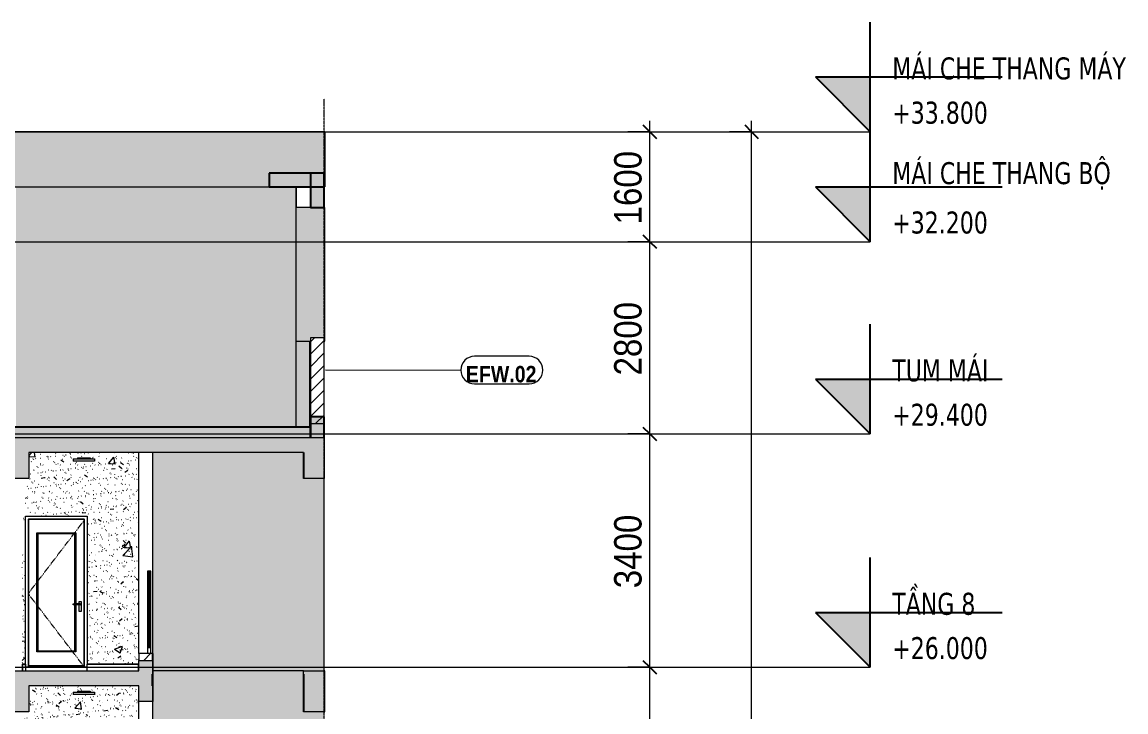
# Model space of a CAD drawing. Header units: millimetres. Extents: x 25061 to 259291, y -8723 to 35400.
# Drawn here: x 243210 to 259291, y 25350 to 35400 of the extents above; entities that cross this region are included whole.
import ezdxf

# ---------------------------------------------------------------- set-up
doc = ezdxf.new("R2010")
doc.units = ezdxf.units.MM
for name, pattern in [('Centre', [31.75, 6.35, -4.7625, 15.875, -4.7625]), ('Dash', [6.35, 3.175, -3.175]), ('Grid Line', [22.225, 12.7, -3.175, 3.175, -3.175])]:
    doc.linetypes.add(name, pattern=pattern)
for name, color, linetype, lineweight in [('0-2', 50, 'Continuous', 5), ('A-ANNO-DIMS', 211, 'Continuous', 9), ('A-ANNO-DIMS-160', 211, 'Continuous', 9), ('A-DETL-GENF-2', 7, 'Continuous', 9), ('A-DETL-GENF-HDLN-1', 7, 'Dash', 9), ('A-DETL-THIN', 151, 'Continuous', 9), ('A-DOOR', 31, 'Continuous', 9), ('A-DOOR-1', 7, 'Continuous', 9), ('A-FLOR-1', 10, 'Continuous', 25), ('A-FLOR-3', 192, 'Continuous', 25), ('A-FLOR-HRAL-1', 253, 'Continuous', 9), ('A-FLOR-LEVL', 51, 'Continuous', 9), ('A-FLOR-LEVL-1', 51, 'Continuous', 25), ('A-FLOR-LEVL-2', 51, 'Centre', 9), ('A-FLOR-PATT-1', 7, 'Continuous', 9), ('A-FLOR-PATT-3', 8, 'Continuous', 9), ('A-WALL', 113, 'Continuous', 9), ('A-WALL-1', 113, 'Continuous', 18), ('A-WALL-2', 250, 'Continuous', 18), ('A-WALL-3', 7, 'Continuous', 9), ('A-WALL-IDEN', 211, 'Continuous', 9), ('A-WALL-PATT-2', 9, 'Continuous', 9), ('A-WALL-PATT-3', 111, 'Continuous', 5), ('A-WALL-PATT-4', 111, 'Continuous', 9), ('E-LITE-EQPM', 33, 'Continuous', 9), ('E-LITE-EQPM-1', 7, 'Continuous', 9), ('I-WALL', 2, 'Continuous', 9), ('I-WALL-2', 7, 'Continuous', 9), ('I-WALL-3', 2, 'Continuous', 18), ('S-BEAM-1', 12, 'Continuous', 5), ('S-BEAM-2', 10, 'Continuous', 25), ('S-COLS-1', 7, 'Continuous', 9), ('S-GRID-1', 1, 'Grid Line', 9)]:
    doc.layers.add(name, color=color, linetype=linetype, lineweight=lineweight)
doc.styles.add('Arial_B', font='arialbd.ttf', dxfattribs={"width": 0.85, "height": 240})
doc.styles.add('Tahoma_B', font='tahomabd.ttf', dxfattribs={"width": 0.85, "height": 320})
doc.styles.add('UTM Avo', font='', dxfattribs={"width": 0.9, "height": 400})
doc.styles.get('UTM Avo').set_extended_font_data('UTM Avo')
doc.dimstyles.new('1_Dim_chi_tiet_2_5', dxfattribs={"dimscale": 304.8, "dimtxt": 399.720379, "dimasz": 0.629921, "dimexe": 0.524934, "dimexo": 0.0625, "dimgap": 0.052493, "dimtad": 1, "dimdec": 0, "dimrnd": 5, "dimzin": 0, "dimdsep": 46, "dimtxsty": 'UTM Avo', "dimblk1": 'OBLIQUE', "dimblk2": 'OBLIQUE', "dimsah": 1, "dimcen": 0.09, "dimdle": 0.524934, "dimazin": 0, "dimtfac": 1, "dimtdec": 4, "dimtix": 1, "dimtmove": 0, "dimatfit": 3, "dimfxl": 1.049869, "dimfxlon": 1, "dimtvp": 1, "dimtolj": 1, "dimtzin": 0, "dimarcsym": 2})
pattern_1 = [(50, (-80880.3, 14125), (1165.978, -102.01), [121.92, -1341.12]), (355, (-80880.3, 14125), (-225.554, 1222.763), [97.536, -1072.896]), (100.451, (-80783.1, 14116.5), (940.433, 1120.746), [103.616, -1139.776]), (46.184, (-80880.3, 14450.1), (1734.906, -269.074), [182.88, -2011.68]), (96.636, (-80735.7, 14427.7), (1519.377, 1583.536), [155.424, -1709.665]), (351.184, (-80880.3, 14450.1), (1519.39, 1583.52), [146.304, -1609.344]), (21, (-80717.7, 14368.8), (970.332, -654.498), [121.92, -1341.12]), (326, (-80717.7, 14368.8), (395.533, 1178.804), [97.536, -1072.896]), (71.451, (-80636.9, 14314.3), (1365.87, 524.296), [103.616, -1139.776]), (37.5, (-80880.3, 14125), (19.767, 541.1527), [53.645, -1006.246, 53.645, -1035.507, -1076.96]), (37.5, (-80880.3, 14125), (19.767, 541.1527), [-2149.043, 53.645, -1023.315]), (7.5, (-80880.3, 14125), (427.646, 641.156), [53.645, -567.334, 53.645, -981.862, -410.464]), (7.5, (-80880.3, 14125), (427.646, 641.156), [-1656.486, 53.645, -356.819]), (327.5, (-81242.8, 14125), (867.782, -36.665), [53.645, -352.755, 53.645, -1214.323, -1682.496]), (327.5, (-81242.8, 14125), (867.782, -36.665), [-1674.368, 53.645, -1628.851]), (317.5, (-81405.4, 14125), (948.028, 162.731), [53.645, -474.675, 53.645, -788.416, -1194.816]), (317.5, (-81405.4, 14125), (948.028, 162.731), [-1370.38, 53.645, -1141.17])]
pattern_2 = [(37.5, (-80880.3, 14125), (-5.1206, 156.61216), [5.364, -118.181, 5.364, -132.812, -132.08]), (37.5, (-80880.3, 14125), (-5.1206, 156.61216), [-261.722, 5.364, -126.716]), (7.5, (-80880.3, 14125), (143.847, 229.3842), [5.364, -61.285, 5.364, -105.989, -42.672]), (7.5, (-80880.3, 14125), (143.847, 229.3842), [-178.003, 5.364, -37.308]), (327.5, (-80980.28, 14125), (253.11758, 0.46008), [5.364, -35.276, 5.364, -140.94, -191.008]), (327.5, (-80980.28, 14125), (253.11758, 0.46008), [-186.944, 5.364, -185.644]), (317.5, (-80980.28, 14125), (244.3381, 71.3376), [5.364, -14.956, 5.364, -90.546, -109.728]), (317.5, (-80980.28, 14125), (244.3381, 71.3376), [-116.23, 5.364, -104.364])]

# ---------------------------------------------------------------- blocks, each defined once
blk = doc.blocks.new('NCV_TKTC_KET CAU_rvt-2-TKCS_MẶT CẮT 2')
at = {"layer": 'A-FLOR-PATT-1'}
h = blk.add_hatch(color=256, dxfattribs=at)
h.paths.add_polyline_path([(-34451, 33000), (-33651, 33000), (-33651, 33200), (-34451, 33200)])
h.paths.add_polyline_path([(-126451, 33000), (-126451, 33200), (-127251, 33200), (-127251, 33000)])
at = {"layer": 'S-BEAM-1'}
for points in [[(-33851, 32700), (-33651, 32700), (-33651, 33200), (-33851, 33200)], [(-33653, 29350), (-33653, 29650), (-33853, 29650), (-33853, 29350), (-33765, 29350)], [(-33953, 25350), (-33952, 25350), (-33953, 25900)]]:
    blk.add_hatch(color=256, dxfattribs=at).paths.add_polyline_path(points)
at = {"layer": 'A-FLOR-1'}
for p, q in [((-33651, 33200), (-34451, 33200)), ((-34451, 33200), (-34451, 33000)), ((-33651, 33000), (-33651, 33200)), ((-34451, 33000), (-33651, 33000)), ((-36152, 25730), (-36152, 25900))]:
    blk.add_line(p, q, dxfattribs=at)
at = {"layer": 'S-BEAM-2'}
for p, q in [((-33651, 33200), (-33851, 33200)), ((-33851, 33200), (-33851, 32700)), ((-33651, 32700), (-33651, 33200)), ((-33851, 32700), (-33651, 32700)), ((-33653, 29650), (-33853, 29650)), ((-33853, 29650), (-33853, 29350)), ((-33653, 29350), (-33653, 29650)), ((-33953, 29130), (-33953, 28750)), ((-33953, 25900), (-33953, 25350))]:
    blk.add_line(p, q, dxfattribs=at)
at = {"layer": 'S-COLS-1'}
for p, q in [((-34053, 32700), (-34053, 33000)), ((-33653, 29550), (-33653, 29350))]:
    blk.add_line(p, q, dxfattribs=at)
blk = doc.blocks.new('LIC_12-ĐÈN LED VUÔNG GẮN NỔI 24W - LIC_12-ĐÈN LED VUÔNG GẮN NỔI 24W - ÁNH SÁNG VÀNG 4500K-V150-TKCS_MẶT CẮT 2')
at = {"layer": 'E-LITE-EQPM-1'}
for p, q in [((-109758, 8639), (-109447, 8639)), ((-109758, 8639), (-109758, 8604)), ((-109447, 8604), (-109758, 8604)), ((-109693, 8650), (-109511, 8650)), ((-109693, 8650), (-109693, 8639)), ((-109511, 8650), (-109511, 8639)), ((-109447, 8639), (-109447, 8604))]:
    blk.add_line(p, q, dxfattribs=at)
blk = doc.blocks.new('NCV_TKTC_TANG 6 - 8_rvt-4-TKCS_MẶT CẮT 2')
at = {"layer": 'A-WALL-PATT-2'}
h = blk.add_hatch(dxfattribs=at)
h.set_pattern_fill('FP_37', color=256, style=0, pattern_type=2)
h.set_pattern_definition(pattern_1)
h.paths.add_polyline_path([(-36363, 22650), (-36353, 22650), (-36353, 25730), (-37953, 25730), (-37953, 25350), (-38053, 25350), (-38053, 22650), (-38003, 22650), (-38003, 24800), (-37103, 24800), (-37103, 22650), (-36946, 22650)])
h.paths.add_polyline_path([(-37006, 25604), (-37308, 25604), (-37308, 25639), (-37244, 25639), (-37244, 25650), (-37062, 25650), (-37062, 25639), (-36997, 25639), (-36997, 25604)])
h = blk.add_hatch(dxfattribs=at)
h.set_pattern_fill('FP_38', color=256, style=0, pattern_type=2)
h.set_pattern_definition(pattern_2)
h.paths.add_polyline_path([(-36363, 22650), (-36353, 22650), (-36353, 25730), (-37953, 25730), (-37953, 25350), (-38053, 25350), (-38053, 22650), (-38003, 22650), (-38003, 24800), (-37103, 24800), (-37103, 22650), (-36946, 22650)])
h.paths.add_polyline_path([(-37006, 25604), (-37308, 25604), (-37308, 25639), (-37244, 25639), (-37244, 25650), (-37062, 25650), (-37062, 25639), (-36997, 25639), (-36997, 25604)])
at = {"layer": 'I-WALL-2'}
blk.add_line((-36353, 22800), (-36353, 25500), dxfattribs=at)
at = {"layer": 'E-LITE-EQPM'}
blk.add_blockref('LIC_12-ĐÈN LED VUÔNG GẮN NỔI 24W - LIC_12-ĐÈN LED VUÔNG GẮN NỔI 24W - ÁNH SÁNG VÀNG 4500K-V150-TKCS_MẶT CẮT 2', (72450, 17000), dxfattribs=at)
blk = doc.blocks.new('Railing - 10mm-V147-TKCS_MẶT CẮT 2')
at = {"layer": 'A-FLOR-HRAL-1'}
for p, q in [((-53407.635618, 5900), (-53407.635618, 6990)), ((-53397.635618, 6990), (-53397.635618, 5900))]:
    blk.add_line(p, q, dxfattribs=at)
blk = doc.blocks.new('Railing - 50 x 10mm-901224-TKCS_MẶT CẮT 2')
at = {"layer": 'A-FLOR-HRAL-1'}
for p, q in [((-36227.564287, 6990), (-36227.564287, 5900)), ((-36177.564287, 5900), (-36177.564287, 6990)), ((-36227.564287, 5890), (-36227.564287, 5800)), ((-36177.564287, 5800), (-36177.564287, 5890))]:
    blk.add_line(p, q, dxfattribs=at)
blk = doc.blocks.new('Railing - Railing-883693-TKCS_MẶT CẮT 2')
at = {"layer": 'A-FLOR-HRAL-1'}
for p, q in [((-36227.564287, 7000), (-36227.564287, 6990)), ((-36177.564287, 7000), (-36227.564287, 7000)), ((-36227.564287, 6990), (-36177.564287, 6990)), ((-36177.564287, 6990), (-36177.564287, 7000)), ((-36177.564287, 5900), (-36227.564287, 5900)), ((-36227.564287, 5900), (-36227.564287, 5890)), ((-36227.564287, 5890), (-36177.564287, 5890)), ((-36177.564287, 5890), (-36177.564287, 5900))]:
    blk.add_line(p, q, dxfattribs=at)
blk.add_blockref('Railing - 50 x 10mm-901224-TKCS_MẶT CẮT 2', (0, 0))
at = {"extrusion": (0, 0, -1), "zscale": -1}
blk.add_blockref('Railing - 10mm-V147-TKCS_MẶT CẮT 2', (89605.199905, 0), dxfattribs=at)
blk = doc.blocks.new('DOOR_CW_01 CANH MO-PANEL KINH - DIG_01-900x2200-CỬA NHÔM KÍNH-901215-TKCS_MẶT CẮT 2')
at = {"layer": 'A-DETL-GENF-HDLN-1'}
for p, q in [((-37963, 6673), (-37143, 7747)), ((-37143, 5600), (-37963, 6673))]:
    blk.add_line(p, q, dxfattribs=at)
at = {"layer": 'A-DOOR-1'}
for p, q in [((-37963, 7760), (-37963, 5600)), ((-37963, 7760), (-37143, 7760)), ((-37958, 7758), (-37958, 5626)), ((-37148, 7758), (-37958, 7758)), ((-37148, 5626), (-37148, 7758)), ((-37143, 5600), (-37143, 7760)), ((-37838, 7558), (-37268, 7558)), ((-37838, 5826), (-37838, 7558)), ((-37283, 7543), (-37823, 7543)), ((-37823, 7543), (-37823, 5841)), ((-37283, 6524), (-37283, 7543)), ((-37268, 7558), (-37268, 6524)), ((-37308, 6524), (-37283, 6524)), ((-37308, 6508), (-37308, 6524)), ((-37283, 6508), (-37308, 6508)), ((-37208, 6524), (-37283, 6524)), ((-37283, 5841), (-37283, 6508)), ((-37208, 6508), (-37283, 6508)), ((-37268, 6508), (-37268, 5826)), ((-37227, 6556), (-37227, 6524)), ((-37188, 6556), (-37227, 6556)), ((-37227, 6508), (-37227, 6416)), ((-37188, 6416), (-37188, 6556)), ((-37227, 6416), (-37188, 6416)), ((-37268, 5826), (-37838, 5826)), ((-37823, 5841), (-37283, 5841)), ((-38003, 5600), (-38003, 5650)), ((-37103, 5650), (-37103, 5645)), ((-37963, 5600), (-38003, 5600)), ((-37958, 5626), (-37148, 5626)), ((-37953, 5600), (-37953, 5626)), ((-37153, 5600), (-37153, 5626)), ((-37103, 5600), (-37143, 5600))]:
    blk.add_line(p, q, dxfattribs=at)
for start, end in [(0, 90), (270, 0)]:
    blk.add_arc((-37208, 6516), 8.5, start, end, dxfattribs=at)
blk = doc.blocks.new('Railing - Railing-945074-TKCS_MẶT CẮT 2')
at = {"layer": 'A-FLOR-HRAL-1'}
for p, q in [((-38043, 22645), (-38053, 22645)), ((-38053, 22645), (-38053, 22550)), ((-38043, 22550), (-38043, 22645)), ((-38043, 22645), (-38003, 22645)), ((-38003, 22645), (-38003, 22550)), ((-37103, 22645), (-36363, 22645)), ((-37103, 22550), (-37103, 22645)), ((-36353, 22645), (-36363, 22645)), ((-36363, 22645), (-36363, 22550))]:
    blk.add_line(p, q, dxfattribs=at)
blk = doc.blocks.new('NCV_TKTC_TANG 6 - 8_rvt-5-TKCS_MẶT CẮT 2')
at = {"layer": 'A-WALL-PATT-2'}
h = blk.add_hatch(dxfattribs=at)
h.set_pattern_fill('FP_37', color=256, style=0, pattern_type=2)
h.set_pattern_definition(pattern_1)
h.paths.add_polyline_path([(-37103, 26050), (-36353, 26050), (-36353, 29130), (-37953, 29130), (-37953, 28750), (-38053, 28750), (-38053, 26050), (-38003, 26050), (-38003, 28200), (-37103, 28200), (-37103, 26524)])
h.paths.add_polyline_path([(-36997, 29004), (-37308, 29004), (-37308, 29039), (-37244, 29039), (-37244, 29050), (-37062, 29050), (-37062, 29039), (-36997, 29039)])
h = blk.add_hatch(dxfattribs=at)
h.set_pattern_fill('FP_38', color=256, style=0, pattern_type=2)
h.set_pattern_definition(pattern_2)
h.paths.add_polyline_path([(-37103, 26050), (-36353, 26050), (-36353, 29130), (-37953, 29130), (-37953, 28750), (-38053, 28750), (-38053, 26050), (-38003, 26050), (-38003, 28200), (-37103, 28200), (-37103, 26524)])
h.paths.add_polyline_path([(-36997, 29004), (-37308, 29004), (-37308, 29039), (-37244, 29039), (-37244, 29050), (-37062, 29050), (-37062, 29039), (-36997, 29039)])
h = blk.add_hatch(dxfattribs=at)
h.set_pattern_fill('FP_34', color=256, style=0, pattern_type=2)
h.set_pattern_definition([(45, (-80880.3, 14125), (-90.50967, 90.50967), [])])
h.paths.add_polyline_path([(-36353, 26100), (-36153, 26100), (-36153, 26200), (-36353, 26200)])
at = {"layer": 'A-WALL-2'}
for p, q in [((-36353, 26200), (-36353, 26100)), ((-36153, 26200), (-36353, 26200)), ((-36153, 26100), (-36153, 26200))]:
    blk.add_line(p, q, dxfattribs=at)
at = {"layer": 'A-WALL-3'}
for p, q in [((-38003, 26000), (-38003, 26050)), ((-37103, 26000), (-38003, 26000)), ((-37103, 26050), (-37103, 26045)), ((-37052, 26045), (-37052, 26050)), ((-36957, 26050), (-36957, 26045))]:
    blk.add_line(p, q, dxfattribs=at)
at = {"layer": 'I-WALL-2'}
for p, q in [((-36353, 26200), (-36353, 29130)), ((-38003, 26050), (-38003, 28200)), ((-38003, 28200), (-37103, 28200)), ((-37103, 28200), (-37103, 26050)), ((-38043, 26050), (-38003, 26050)), ((-37103, 26050), (-36363, 26050))]:
    blk.add_line(p, q, dxfattribs=at)
at = {"layer": ''}
for name, p in [('Railing - Railing-883693-TKCS_MẶT CẮT 2', (0, 20400)), ('Railing - Railing-945074-TKCS_MẶT CẮT 2', (0, 3400))]:
    blk.add_blockref(name, p, dxfattribs=at)
at = {"layer": 'A-DOOR'}
blk.add_blockref('DOOR_CW_01 CANH MO-PANEL KINH - DIG_01-900x2200-CỬA NHÔM KÍNH-901215-TKCS_MẶT CẮT 2', (0, 20400), dxfattribs=at)
at = {"layer": 'E-LITE-EQPM'}
blk.add_blockref('LIC_12-ĐÈN LED VUÔNG GẮN NỔI 24W - LIC_12-ĐÈN LED VUÔNG GẮN NỔI 24W - ÁNH SÁNG VÀNG 4500K-V150-TKCS_MẶT CẮT 2', (72450, 20400), dxfattribs=at)
blk = doc.blocks.new('Level - CAO ĐỘ LEVEL-350587-TKCS_MẶT CẮT 2')
at = {"layer": 'A-FLOR-LEVL'}
blk.add_hatch(color=256, dxfattribs=at).paths.add_polyline_path([(-25696, 3000), (-25696, 2200), (-26496, 3000)])
at = {"layer": 'A-FLOR-LEVL-1'}
for p, q in [((-25696, 2200), (-25696, 3800)), ((-26496, 3000), (-25696, 2200)), ((-26496, 3000), (-23776, 3000))]:
    blk.add_line(p, q, dxfattribs=at)
blk = doc.blocks.new('CTL_WALL TAG NO MARK - 10-2062273-TKCS_MẶT CẮT 2')
at = {"layer": 'A-WALL-IDEN'}
for p, q in [((-80085.064287, 10775), (-80882.564287, 10775)), ((-80882.564287, 10375), (-80085.064287, 10375))]:
    blk.add_line(p, q, dxfattribs=at)
for centre, start, end in [((-80882.564287, 10575), 90, 270), ((-80085.064287, 10575), 270, 90)]:
    blk.add_arc(centre, 200, start, end, dxfattribs=at)
blk = doc.blocks.new('DIMBLOCK87-TKCS_MẶT CẮT 2')
at = {"layer": 'A-ANNO-DIMS-160', "lineweight": 25}
for p, q in [((252355, 26000), (252259, 26096)), ((252355, 26000), (252451, 25904)), ((252355, 22600), (252259, 22696)), ((252355, 22600), (252451, 22504))]:
    blk.add_line(p, q, dxfattribs=at)
at = {"layer": 'A-ANNO-DIMS-160'}
for p, q in [((252035, 26000), (252515, 26000)), ((252355, 26000), (252035, 26000)), ((252355, 22600), (252355, 26000)), ((252035, 22600), (252515, 22600)), ((252355, 22600), (252035, 22600))]:
    blk.add_line(p, q, dxfattribs=at)
at = {"layer": 'A-ANNO-DIMS-160', "color": 0, "insert": (251835, 23752), "char_height": 400, "width": 1314.64, "attachment_point": 1, "rotation": 90, "line_spacing_factor": 1.110334, "style": 'UTM Avo'}
blk.add_mtext('3400', dxfattribs=at)
blk = doc.blocks.new('_Oblique')
at = {"color": 0, "linetype": 'ByBlock', "lineweight": -2}
blk.add_line((-0.5, -0.5), (0.5, 0.5), dxfattribs=at)
blk = doc.blocks.new('DIMBLOCK88-TKCS_MẶT CẮT 2')
at = {"layer": 'A-ANNO-DIMS-160', "lineweight": 25}
for p, q in [((252355, 29400), (252259, 29496)), ((252355, 29400), (252451, 29304)), ((252355, 26000), (252259, 26096)), ((252355, 26000), (252451, 25904))]:
    blk.add_line(p, q, dxfattribs=at)
at = {"layer": 'A-ANNO-DIMS-160'}
for p, q in [((252035, 29400), (252515, 29400)), ((252355, 29400), (252035, 29400)), ((252355, 26000), (252355, 29400)), ((252035, 26000), (252515, 26000)), ((252355, 26000), (252035, 26000))]:
    blk.add_line(p, q, dxfattribs=at)
at = {"layer": 'A-ANNO-DIMS-160', "color": 0, "insert": (251835, 27152), "char_height": 400, "width": 1314.64, "attachment_point": 1, "rotation": 90, "line_spacing_factor": 1.110334, "style": 'UTM Avo'}
blk.add_mtext('3400', dxfattribs=at)
blk = doc.blocks.new('DIMBLOCK89-TKCS_MẶT CẮT 2')
at = {"layer": 'A-ANNO-DIMS-160'}
for p, q in [((252035, 32200), (252515, 32200)), ((252355, 32200), (252035, 32200)), ((252355, 29400), (252355, 32200)), ((252035, 29400), (252515, 29400)), ((252355, 29400), (252035, 29400))]:
    blk.add_line(p, q, dxfattribs=at)
at = {"layer": 'A-ANNO-DIMS-160', "lineweight": 25}
for p, q in [((252355, 32200), (252259, 32296)), ((252355, 32200), (252451, 32104)), ((252355, 29400), (252259, 29496)), ((252355, 29400), (252451, 29304))]:
    blk.add_line(p, q, dxfattribs=at)
at = {"layer": 'A-ANNO-DIMS-160', "color": 0, "insert": (251835, 30252), "char_height": 400, "width": 1314.64, "attachment_point": 1, "rotation": 90, "line_spacing_factor": 1.110334, "style": 'UTM Avo'}
blk.add_mtext('2800', dxfattribs=at)
blk = doc.blocks.new('DIMBLOCK90-TKCS_MẶT CẮT 2')
at = {"layer": 'A-ANNO-DIMS-160'}
for p, q in [((252355, 32200), (252355, 33960)), ((252035, 33800), (252515, 33800)), ((252355, 33800), (252035, 33800)), ((252035, 32200), (252515, 32200)), ((252355, 32200), (252035, 32200))]:
    blk.add_line(p, q, dxfattribs=at)
at = {"layer": 'A-ANNO-DIMS-160', "lineweight": 25}
for p, q in [((252355, 33800), (252259, 33896)), ((252355, 33800), (252451, 33704)), ((252355, 32200), (252259, 32296)), ((252355, 32200), (252451, 32104))]:
    blk.add_line(p, q, dxfattribs=at)
at = {"layer": 'A-ANNO-DIMS-160', "color": 0, "insert": (251835, 32452), "char_height": 400, "width": 1314.64, "attachment_point": 1, "rotation": 90, "line_spacing_factor": 1.110334, "style": 'UTM Avo'}
blk.add_mtext('1600', dxfattribs=at)
blk = doc.blocks.new('DIMBLOCK91-TKCS_MẶT CẮT 2')
at = {"layer": 'A-ANNO-DIMS-160'}
for p, q in [((253838, -2160), (253838, 33960)), ((253518, 33800), (253998, 33800)), ((253838, 33800), (253518, 33800)), ((253518, -2000), (253998, -2000)), ((253838, -2000), (253518, -2000))]:
    blk.add_line(p, q, dxfattribs=at)
at = {"layer": 'A-ANNO-DIMS-160', "lineweight": 25}
for p, q in [((253838, 33800), (253742, 33896)), ((253838, 33800), (253934, 33704)), ((253838, -2000), (253742, -1904)), ((253838, -2000), (253934, -2096))]:
    blk.add_line(p, q, dxfattribs=at)
at = {"layer": 'A-ANNO-DIMS-160', "color": 0, "insert": (253318, 15215), "char_height": 400, "width": 1643.29, "attachment_point": 1, "rotation": 90, "line_spacing_factor": 1.110334, "style": 'UTM Avo'}
blk.add_mtext('35800', dxfattribs=at)

msp = doc.modelspace()

# ---------------------------------------------------------------- hatches: boundary and pattern name
at = {"layer": 'A-DETL-GENF-2'}
h = msp.add_hatch(color=256, dxfattribs=at)
h.paths.add_polyline_path([(236810.2, 28749.3), (236810.2, 29150), (238610.2, 29150), (238610.2, 28900), (238810.2, 28900), (238810.2, 29150), (243010.3, 29150), (243010.3, 28750), (243310.2, 28750), (243310.2, 29130), (247310.3, 29130), (247310.3, 28750), (247610.2, 28750), (247610.2, 29350), (227810.3, 29350), (227810.3, 28750), (228110.3, 28750), (228110.3, 29130), (232178.9, 29130), (232178.9, 28950), (232410.2, 28950), (232410.2, 29150), (236210.2, 29150), (236210.2, 28749.3), (236364.9, 28749.3)])
h.paths.add_polyline_path([(154310.3, 28750), (154310.3, 29130), (158310.3, 29130), (158310.3, 28750), (158610.3, 28750), (158610.3, 29150), (162810.2, 29150), (162810.2, 28900), (163010.2, 28900), (163010.2, 29150), (164810.2, 29150), (164810.2, 28900), (165410.3, 28900), (165410.3, 29150), (169310.6, 29150), (169310.6, 28950), (169510.6, 28950), (169510.6, 29130), (173510.3, 29130), (173510.3, 28750), (173810.3, 28750), (173810.3, 29500), (173610.3, 29500), (173610.3, 29350), (154010.3, 29350), (154010.3, 28750)])
h = msp.add_hatch(color=256, dxfattribs=at)
h.paths.add_polyline_path([(154310.3, 25350), (154310.3, 25950), (154010.3, 25950), (154010.3, 25350)])
h.paths.add_polyline_path([(247310.3, 25350), (247610.2, 25350), (247610.2, 25950), (247310.3, 25950)])
h.paths.add_polyline_path([(227810.3, 25350), (228110.3, 25350), (228110.3, 25730), (232109.9, 25730), (232109.9, 25550), (232309.9, 25550), (232309.9, 25750), (236210.2, 25750), (236210.2, 25500), (236810.2, 25500), (236810.2, 25750), (239210.2, 25750), (239210.2, 25500), (239410.1, 25500), (239410.1, 25750), (243010.3, 25750), (243010.3, 25350), (243310.2, 25350), (243310.2, 25730), (244910.2, 25730), (244910.2, 25500), (245110.2, 25500), (245110.2, 26100), (244910.2, 26100), (244910.2, 25950), (227810.3, 25950), (227810.3, 25906.7)])
h.paths.add_polyline_path([(173810.3, 25350), (173810.3, 26100), (173610.3, 26100), (173610.3, 25950), (156710.2, 25950), (156710.2, 26100), (156510.2, 26100), (156510.2, 25500), (156710.2, 25500), (156710.2, 25730), (158310.3, 25730), (158310.3, 25350), (158610.3, 25350), (158610.3, 25750), (162210.3, 25750), (162210.3, 25500), (162410.2, 25500), (162410.2, 25750), (164810.2, 25750), (164810.2, 25500), (165410.3, 25500), (165410.3, 25750), (169310.6, 25750), (169310.6, 25550), (169510.6, 25550), (169510.6, 25730), (173510.3, 25730), (173510.3, 25350), (173543, 25350)])
at = {"layer": 'A-FLOR-PATT-3'}
h = msp.add_hatch(dxfattribs=at)
h.set_pattern_fill('FP_36', color=256, style=0, pattern_type=2)
h.set_pattern_definition([(0, (200382.47, 14125), (650.24, 162.56), [53.645, -434.035, 53.645, -3034.995]), (0, (200382.47, 14125), (650.24, 162.56), [-541.325, -434.035, 53.645, -921.715, -1625.6]), (0, (200382.47, 14125), (650.24, 162.56), [-1950.72, 53.645, -434.035, 53.645, -1084.275]), (0, (200382.47, 14125), (650.24, 162.56), [-2492.045, -271.475, 53.645, -759.155]), (120, (200626.31, 14206.28), (-465.9011, 481.84436), [53.645, -434.035, 53.645, -3034.995]), (120, (200626.31, 14206.28), (-465.9011, 481.84436), [-541.325, -434.035, 53.645, -921.715, -1625.6]), (120, (200626.31, 14206.28), (-465.9011, 481.84436), [-1950.72, 53.645, -434.035, 53.645, -1084.275]), (120, (200626.31, 14206.28), (-465.9011, 481.84436), [-2492.045, -271.475, 53.645, -759.155]), (240, (200707.6, 14531.4), (-184.3389, -644.40436), [53.645, -434.035, 53.645, -3034.995]), (240, (200707.6, 14531.4), (-184.3389, -644.40436), [-541.325, -434.035, 53.645, -921.715, -1625.6]), (240, (200707.6, 14531.4), (-184.3389, -644.40436), [-1950.72, 53.645, -434.035, 53.645, -1084.275]), (240, (200707.6, 14531.4), (-184.3389, -644.40436), [-2492.045, -271.475, 53.645, -759.155])])
h.paths.add_polyline_path([(154210.2, 29350), (173610.2, 29350.3), (173610.2, 29500), (154210.2, 29500)])
h.paths.add_polyline_path([(247410.2, 29350), (247410.2, 29500), (228010.1, 29500), (228010.1, 29350), (247310.3, 29350)])
at = {"layer": 'A-WALL-PATT-3'}
for points in [[(246812.1, 33000), (246812.1, 33200), (247610.2, 33200), (247610.2, 33800), (240260.2, 33800), (240260.2, 33000), (245112.3, 33000)], [(247612.1, 33000), (247620.2, 33000), (247620.2, 33800), (247610.2, 33800), (247610.2, 33200), (247612.1, 33200)], [(246702.7, 29500), (247200.2, 29500), (247200.2, 33000), (243120.2, 33000), (243120.2, 29500), (245112.3, 29500)], [(247200.2, 32700), (247210.2, 32700), (247210.2, 33000), (247200.2, 33000)], [(247410.2, 30750), (247410.2, 30800), (247610.2, 30800), (247610.2, 30750), (247620.2, 30750), (247620.2, 32700), (247200.2, 32700), (247200.2, 30750)], [(247400.2, 29500), (247400.2, 30750), (247200.2, 30750), (247200.2, 29500)], [(245120.3, 25950), (247610.2, 25950), (247610.1, 28750), (247310.1, 28750), (247310.1, 29130), (245110.3, 29130), (245110.3, 26200), (245120.3, 26199)], [(247310.3, 22550), (247610.2, 22550), (247610.2, 25350), (247310.2, 25350), (247310.2, 25950), (245120.3, 25950), (245120.3, 25500), (245110.3, 25500), (245110.3, 22800), (245120.3, 22799), (245120.3, 22550)]]:
    msp.add_hatch(color=256, dxfattribs=at).paths.add_polyline_path(points)
at = {"layer": 'A-WALL-PATT-4'}
h = msp.add_hatch(dxfattribs=at)
h.set_pattern_fill('FP_34', color=256, style=0, pattern_type=2)
h.set_pattern_definition([(45, (200382.47, 14125), (-90.50967, 90.50967), [])])
h.paths.add_polyline_path([(247610.2, 29550), (247610.2, 30800), (247410.2, 30800), (247410.2, 29550), (247497.9, 29550)])

# ---------------------------------------------------------------- linework, layer by layer
at = {"layer": 'A-DETL-THIN'}
for p, q in [((227810.3, 29350), (247425.6, 29350)), ((247425.6, 29350), (247610.2, 29350)), ((247610.2, 29350), (247610.2, 28750)), ((247310.3, 29130), (243310.2, 29130)), ((243310.2, 29130), (243310.2, 28750)), ((247310.3, 28750), (247310.3, 29130)), ((243310.2, 28750), (243010.3, 28750)), ((247610.2, 28750), (247310.3, 28750)), ((244910.2, 25950), (244910.2, 26100)), ((244910.2, 26100), (245110.2, 26100)), ((245110.2, 26100), (245110.2, 25950)), ((227810.3, 25950), (244910.2, 25950)), ((245110.2, 25950), (245110.2, 25750)), ((247310.3, 25350), (247310.3, 25950)), ((247310.3, 25950), (247610.2, 25950)), ((247610.2, 25950), (247610.2, 25350)), ((244910.2, 25730), (243310.2, 25730)), ((243310.2, 25730), (243310.2, 25350)), ((244910.2, 25500), (244910.2, 25730)), ((245110.2, 25750), (245110.2, 25500)), ((245110.2, 25500), (244910.2, 25500)), ((243310.2, 25350), (243010.3, 25350)), ((247610.2, 25350), (247310.3, 25350))]:
    msp.add_line(p, q, dxfattribs=at)
at = {"layer": 'A-FLOR-3'}
for p, q in [((247410.2, 29500), (228010.1, 29500)), ((247410.2, 29350), (247410.2, 29500))]:
    msp.add_line(p, q, dxfattribs=at)
at = {"layer": 'A-FLOR-LEVL-2'}
for p, q in [((147110.2, 33800), (255566.7, 33800)), ((147110.2, 32200), (255566.7, 32200)), ((147110.2, 29400), (255566.7, 29400)), ((147110.2, 26000), (255566.7, 26000))]:
    msp.add_line(p, q, dxfattribs=at)
at = {"layer": 'A-WALL'}
for p, q in [((247412.1, 32700), (247200.2, 32700)), ((247200.2, 32700), (247200.2, 30750)), ((247620.2, 32700), (247612.1, 32700)), ((247620.2, 30750), (247620.2, 32700)), ((247200.2, 30750), (247410.2, 30750)), ((247610.2, 30750), (247620.2, 30750))]:
    msp.add_line(p, q, dxfattribs=at)
at = {"layer": 'A-WALL-1'}
for p, q in [((247410.2, 30800), (247410.2, 29550)), ((247610.2, 30800), (247410.2, 30800)), ((247610.2, 29550), (247610.2, 30800)), ((247410.2, 29550), (247610.2, 29550))]:
    msp.add_line(p, q, dxfattribs=at)
at = {"layer": 'A-WALL-IDEN'}
msp.add_line((247631.3, 30332.5), (249600.7, 30330.9), dxfattribs=at)
at = {"layer": 'I-WALL'}
for p, q in [((247620.2, 33800), (240250.2, 33800)), ((247620.2, 33800), (247620.2, 33000)), ((240250.2, 33000), (246812.1, 33000)), ((247200.2, 33000), (247200.2, 32700)), ((247620.2, 33000), (247612.1, 33000)), ((247200.2, 30750), (247200.2, 29500)), ((247400.2, 29499.9), (247400.2, 30750)), ((245110.3, 29130), (245110.3, 26200)), ((247610.2, 25950), (247610.2, 28750)), ((247310.3, 25950), (245120.3, 25950)), ((245110.3, 25500), (245110.3, 22800))]:
    msp.add_line(p, q, dxfattribs=at)
at = {"layer": 'I-WALL-3'}
for p, q in [((245110.3, 26200), (245110.3, 25500)), ((245120.3, 26200), (245110.3, 26200)), ((245120.3, 25500), (245120.3, 26200)), ((247620.2, 25950), (247610.2, 25950)), ((247620.2, 25350), (247620.2, 25950)), ((245110.3, 25500), (245120.3, 25500)), ((247610.2, 25350), (247620.2, 25350))]:
    msp.add_line(p, q, dxfattribs=at)
at = {"layer": 'S-GRID-1'}
for p, q in [((247610.2, 30285.9), (247610.2, 34285.9)), ((247610.2, -3283.1), (247610.2, 30285.9))]:
    msp.add_line(p, q, dxfattribs=at)

# ---------------------------------------------------------------- block references
at = {"layer": '0-2'}
for name in ['NCV_TKTC_KET CAU_rvt-2-TKCS_MẶT CẮT 2', 'NCV_TKTC_TANG 6 - 8_rvt-5-TKCS_MẶT CẮT 2', 'NCV_TKTC_TANG 6 - 8_rvt-4-TKCS_MẶT CẮT 2']:
    msp.add_blockref(name, (281262.8, 0), dxfattribs=at)
at = {"layer": 'A-FLOR-LEVL-1'}
for p in [(281262.8, 31600), (281262.8, 30000), (281262.8, 27200), (281262.8, 23800)]:
    msp.add_blockref('Level - CAO ĐỘ LEVEL-350587-TKCS_MẶT CẮT 2', p, dxfattribs=at)
at = {"layer": 'A-WALL-IDEN'}
msp.add_blockref('CTL_WALL TAG NO MARK - 10-2062273-TKCS_MẶT CẮT 2', (330683.2, 19755.9), dxfattribs=at)

# ---------------------------------------------------------------- texts
at = {"layer": 'A-FLOR-LEVL', "char_height": 320, "line_spacing_factor": 0.996129, "style": 'Tahoma_B'}
for s, insert, width, attachment_point in [('\\pt1632,3264,4896,6528,8160,9792,11424,13056,14688,16320,17952,19584,21216,22848,24480,26112,27744,29376,31008,32640,34272,35904,37536,39168,40800,42432,44064,45696,47328,48960,50592,52224;MÁI CHE THANG MÁY', (255887.6, 34558.9), 4183.36, 7), ('\\pt680,1360,2040,2720,3400,4080,4760,5440,6120,6800,7480,8160,8840,9520,10200,10880,11560,12240,12920,13600,14280,14960,15640,16320,17000,17680,18360,19040,19720,20400,21080,21760;+33.800', (255887.6, 34240.1), 1655.12, 1), ('\\pt1632,3264,4896,6528,8160,9792,11424,13056,14688,16320,17952,19584,21216,22848,24480,26112,27744,29376,31008,32640,34272,35904,37536,39168,40800,42432,44064,45696,47328,48960,50592,52224;MÁI CHE THANG BỘ', (255887.6, 32958.9), 3886.88, 7), ('\\pt680,1360,2040,2720,3400,4080,4760,5440,6120,6800,7480,8160,8840,9520,10200,10880,11560,12240,12920,13600,14280,14960,15640,16320,17000,17680,18360,19040,19720,20400,21080,21760;+32.200', (255887.6, 32640.1), 1655.12, 1), ('\\pt1632,3264,4896,6528,8160,9792,11424,13056,14688,16320,17952,19584,21216,22848,24480,26112,27744,29376,31008,32640,34272,35904,37536,39168,40800,42432,44064,45696,47328,48960,50592,52224;TUM MÁI', (255887.6, 30158.9), 1781.6, 7), ('\\pt680,1360,2040,2720,3400,4080,4760,5440,6120,6800,7480,8160,8840,9520,10200,10880,11560,12240,12920,13600,14280,14960,15640,16320,17000,17680,18360,19040,19720,20400,21080,21760;+29.400', (255887.6, 29840.1), 1655.12, 1), ('\\pt1632,3264,4896,6528,8160,9792,11424,13056,14688,16320,17952,19584,21216,22848,24480,26112,27744,29376,31008,32640,34272,35904,37536,39168,40800,42432,44064,45696,47328,48960,50592,52224;TẦNG 8', (255887.6, 26758.9), 1448.4, 7), ('\\pt680,1360,2040,2720,3400,4080,4760,5440,6120,6800,7480,8160,8840,9520,10200,10880,11560,12240,12920,13600,14280,14960,15640,16320,17000,17680,18360,19040,19720,20400,21080,21760;+26.000', (255887.6, 26440.1), 1655.12, 1)]:
    msp.add_mtext(s, dxfattribs=dict(at, insert=insert, width=width, attachment_point=attachment_point))
at = {"layer": 'A-WALL-IDEN', "insert": (250189.5, 30269), "char_height": 240, "width": 1062.16, "attachment_point": 5, "line_spacing_factor": 0.936439, "style": 'Arial_B'}
msp.add_mtext('\\pt6.7992,13.6008,20.4,27.1992,34.0008,40.8,47.5992,54.4008,61.2,67.9992,74.8008,81.6,88.3992,95.2008,102,108.7992,115.6008,122.4,129.1992,136.0008,142.8,149.5992,156.4008,163.2,169.9992,176.8008,183.6,190.3992,197.2008,204,210.7992,217.6008;EFW.02', dxfattribs=at)

# ---------------------------------------------------------------- dimensions: what is measured, and where the dimension line sits
at = {"layer": 'A-ANNO-DIMS'}
for base, p1, p2, override, picture, middle in [((252354.6, 33800), (252034.6, 32200), (252034.6, 33800), {"dimpost": '<>', "dimfxl": 1600}, 'DIMBLOCK90-TKCS_MẶT CẮT 2', (252131.6, 33000)), ((253838, 33800), (253518, -2000), (253518, 33800), {"dimpost": '<>', "dimfxl": 35800}, 'DIMBLOCK91-TKCS_MẶT CẮT 2', (253615, 15900)), ((252354.6, 32200), (252034.6, 29400), (252034.6, 32200), {"dimpost": '<>', "dimfxl": 2800}, 'DIMBLOCK89-TKCS_MẶT CẮT 2', (252131.6, 30800)), ((252354.6, 29400), (252034.6, 26000), (252034.6, 29400), {"dimpost": '<>', "dimfxl": 3400}, 'DIMBLOCK88-TKCS_MẶT CẮT 2', (252131.6, 27700)), ((252354.6, 26000), (252034.6, 22600), (252034.6, 26000), {"dimpost": '<>', "dimfxl": 3400}, 'DIMBLOCK87-TKCS_MẶT CẮT 2', (252131.6, 24300))]:
    dim = msp.add_linear_dim(base=base, p1=p1, p2=p2, angle=90, dimstyle='1_Dim_chi_tiet_2_5', override=override, dxfattribs=at)
    dim.commit()
    dim.dimension.update_dxf_attribs({"geometry": picture, "text_midpoint": middle})

doc.saveas('drawing.dxf')
